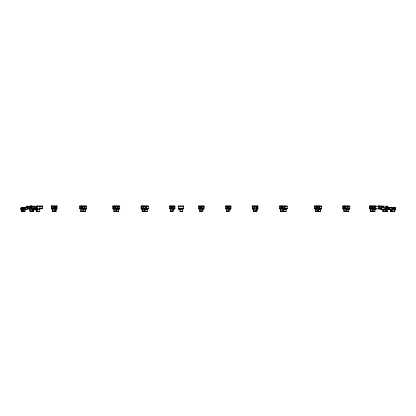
<?xml version="1.0" encoding="UTF-8"?>
<svg xmlns="http://www.w3.org/2000/svg" width="416" height="416" viewBox="0 0 416 416"><rect width="100%" height="100%" fill="white"/><g stroke="black" fill="none" stroke-linecap="round" stroke-linejoin="round"><path stroke-width="0.62" d="M378.498 208.946L378.529 208.572M378.123 208.567L379.054 208.832L379.096 206.934L383.292 206.934L383.375 206.18L378.243 205.92L378.123 208.567L382.054 208.832M379.096 206.934L379.174 206.18L378.243 205.92M387.254 206.934L387.197 206.149M386.641 208.458L386.573 206.149M37.029 208.832L37.466 208.567L37.029 208.832L37.008 208.458M37.133 211.302C38.714 207.839 33.847 210.73 37.315 208.707M40.96 208.707L39.686 209.472L36.041 209.472M36.967 206.18L42.52 205.92L42.578 208.567L34.96 208.832M42.078 206.18L42.52 205.92M36.244 210.002L36.421 211.302M37.388 208.832L37.362 208.458L36.665 208.458L33.712 209.513M32.531 206.149L32.505 206.934L37.362 206.934L37.362 208.458M33.197 206.934L29.51 208.473L29.51 210.002L34.148 210.002L34.148 207.984M37.388 206.149L37.362 206.934M32.505 208.463L33.587 208.042M29.51 210.002L29.541 208.463L32.547 208.473L32.578 210.002L32.547 208.473L28.772 208.458M31.938 210.002L32.193 209.893L32.193 211.302M30.363 208.458L30.363 206.934L26.655 206.934L26.702 206.149M27.186 206.934L20.8 208.473L24.918 208.042M30.41 206.149L30.363 206.934M23.114 210.002L23.171 208.463L20.852 208.463L20.852 209.986M22.651 210.002L23.093 209.893L23.093 211.38M25.412 209.269L29.099 208.66M29.879 206.18L31.668 205.92L31.803 206.669M21.226 208.473L24.003 207.984M21.263 210.002L21.876 209.893M31.668 205.92L31.382 205.92L31.512 206.669M26.562 206.18L39.884 206.149L39.884 208.832M51.319 206.18L56.664 206.18M79.695 206.18L85.036 206.18M112.824 206.18L118.17 206.18M141.066 206.18L146.411 206.18M169.567 206.18L174.907 206.18M198.713 206.18L204.058 206.18M225.602 206.18L230.942 206.18M252.231 206.196L257.577 206.196M279.578 206.196L284.918 206.196M314.434 206.18L319.774 206.18M342.779 206.18L348.124 206.18M369.439 206.18L374.785 206.18M379.174 206.18L387.369 206.18M378.498 206.263L375.492 206.263L375.492 208.946L381.961 208.946M40.004 206.669L42.557 206.669M84.817 206.669L86.601 206.669M117.952 206.669L119.735 206.669M146.494 206.669L148.278 206.669M178.246 206.669L183.586 206.669M284.794 206.669L287.17 206.669M319.862 206.669L321.646 206.669M348.057 206.669L349.84 206.669M374.806 206.669L375.996 206.669L375.996 205.92L369.439 205.92L369.439 208.832L370.63 208.832M379.361 206.669L381.16 206.669M51.319 206.934L56.664 206.934M79.695 206.934L85.036 206.934M112.824 206.934L118.17 206.934M141.066 206.934L146.411 206.934M169.567 206.934L174.907 206.934M198.713 206.934L204.058 206.934M225.602 206.934L230.942 206.934M252.231 206.944L257.577 206.944M279.578 206.944L284.918 206.944M314.434 206.934L319.774 206.934M342.779 206.934L348.124 206.934M369.439 206.934L374.785 206.934M386.495 206.934L395.2 208.473L395.2 210.002L386.495 208.458L386.641 206.934M21.653 207.506L21.065 207.506L21.065 207.886L21.653 207.886L21.653 207.506L21.616 207.886M386.615 207.506L386.001 207.506L386.001 207.886L386.615 207.886M21.59 207.584L21.122 207.584L21.59 207.808M21.767 207.584L22.339 207.584M30.831 207.584L31.361 207.584M53.42 207.584L54.007 207.584M114.925 207.584L115.43 207.808M143.754 207.584L143.166 207.584L143.754 207.808M200.814 207.584L201.401 207.584M227.703 207.584L228.29 207.584M316.534 207.584L317.122 207.584M345.467 207.584L344.968 207.808M386.058 207.584L386.604 207.584M393.338 207.584L393.926 207.584L393.338 207.808M394.54 207.584L395.091 207.584L394.54 207.808M21.767 207.808L22.339 207.808M30.831 207.808L31.361 207.808M54.007 207.808L53.508 207.584M81.796 207.808L82.384 207.584L81.832 207.808M114.925 207.808L115.513 207.808M171.668 207.808L172.255 207.808L171.751 207.584M200.814 207.808L201.318 207.584M227.703 207.808L228.29 207.808M281.679 207.823L282.266 207.823M317.122 207.808L316.618 207.584M344.88 207.808L345.467 207.808M371.54 207.808L372.128 207.808M386.058 207.808L386.604 207.808M30.82 207.886L31.424 207.886L31.424 207.506L30.82 207.506L30.883 207.886M23.624 208.052L24.029 208.052M25.47 208.052L24.861 208.052L24.851 211.302M34.148 208.052L33.514 208.042L33.556 210.002M55.9 208.042L55.349 208.042L55.349 208.463M84.271 208.052L83.72 208.042L83.72 208.463M117.406 208.052L116.854 208.042L116.854 208.463M145.647 208.052L145.096 208.042L145.096 208.463M174.148 208.052L173.592 208.042L173.592 208.463M203.294 208.052L202.743 208.042L202.743 208.463M230.178 208.052L229.627 208.042L229.627 208.463M256.812 208.068L256.261 208.052L256.261 208.473M284.154 208.052L283.603 208.052L283.603 208.473M319.01 208.052L318.458 208.042L318.458 208.463M347.36 208.052L346.809 208.042L346.809 208.463M374.02 208.052L373.469 208.042L373.469 208.463M392.194 208.052L391.732 207.984M40.004 208.192L42.557 208.192M84.817 208.192L86.601 208.192M117.952 208.192L119.735 208.192M146.494 208.192L148.278 208.192M178.246 208.192L183.586 208.192M284.794 208.192L287.17 208.192M319.862 208.192L321.646 208.192M348.057 208.192L349.84 208.192M374.806 208.192L375.996 208.192M51.319 208.458L55.422 208.463L52.083 208.473M55.9 208.458L56.664 208.458M79.695 208.458L83.798 208.463L80.454 208.473M84.271 208.458L85.036 208.458M112.824 208.458L116.927 208.463L113.589 208.473M117.406 208.458L118.17 208.458M141.066 208.458L145.168 208.463L141.83 208.473M145.647 208.458L146.411 208.458M169.567 208.458L173.67 208.463L170.331 208.473M174.148 208.458L174.907 208.458M198.713 208.458L202.816 208.463L199.477 208.473M203.294 208.458L204.058 208.458M225.602 208.458L229.705 208.463L226.361 208.473M230.178 208.458L230.942 208.458M314.434 208.458L318.536 208.463L315.198 208.473M319.01 208.458L319.774 208.458M342.779 208.458L346.887 208.463L343.543 208.473M347.36 208.458L348.124 208.458M369.439 208.458L373.547 208.463L370.204 208.473M374.02 208.458L374.785 208.458M379.096 208.458L385.174 210.002L387.8 210.002L387.754 208.463L385.128 208.463L385.174 210.002M393.406 208.463L395.127 208.463L395.127 209.986M252.231 208.468L256.339 208.473M256.812 208.468L257.577 208.468M279.578 208.468L283.681 208.473M284.154 208.468L284.918 208.468M393.442 208.473L395.2 208.473M40.019 208.567L42.578 208.567L42.136 208.832L42.115 208.458M84.817 208.567L86.601 208.567M117.952 208.567L119.735 208.567M146.494 208.567L148.278 208.567M178.246 208.567L183.586 208.567M284.794 208.567L287.17 208.567M319.862 208.567L321.646 208.567M348.057 208.567L349.84 208.567M374.806 208.567L375.996 208.567M27.321 208.832L29.791 208.832M55.354 208.832L57.132 208.832L57.132 205.92L51.319 205.92L51.319 208.832M84.224 208.832L86.601 208.832L86.601 205.92L79.695 205.92L79.695 208.832M114.015 208.832L112.824 208.832L112.824 205.92L119.735 205.92L119.735 208.832L116.979 208.832M142.251 208.832L141.066 208.832L141.066 205.92L148.278 205.92L148.278 208.832L145.22 208.832M199.898 208.832L198.713 208.832L198.713 205.92L204.058 205.92L204.058 208.832M226.788 208.832L225.602 208.832L225.602 205.92L230.942 205.92L230.942 208.832L229.757 208.832M253.422 208.842L252.231 208.842L252.231 205.93L258.003 205.92L258.003 208.832L256.22 208.832M280.764 208.842L279.578 208.842L279.578 205.93L287.17 205.92L287.17 208.832L283.733 208.842M315.619 208.832L314.434 208.832L314.434 205.92L321.646 205.92L321.646 208.832L318.588 208.832M343.97 208.832L342.779 208.832L342.779 205.92L349.84 205.92L349.84 208.832L346.871 208.832M373.599 208.832L375.996 208.832L375.996 208.458M56.368 209.472L55.988 209.472L55.988 211.302M84.308 209.472L85.836 209.472M116.875 209.472L118.971 209.472M141.83 209.472L142.21 209.472M145.413 209.472L147.514 209.472M182.822 209.472L179.005 209.472L180.154 209.513L180.154 211.302M199.477 209.472L199.857 209.472L199.857 211.302M257.239 209.472L256.859 209.472L256.859 211.302M280.337 209.482L280.722 209.482M283.738 209.472L286.406 209.472M315.198 209.472L315.578 209.472M318.781 209.472L320.882 209.472M343.543 209.472L343.928 209.472M346.975 209.472L349.076 209.472M370.204 209.472L370.588 209.472M373.703 209.472L375.232 209.472M383.287 209.472L387.27 210.002M387.488 208.962L392.2 209.472M25.137 209.513L29.832 208.458L29.832 206.934L25.194 208.052L25.194 210.002M55.422 209.513L55.9 209.513M116.927 209.513L117.406 209.513M145.168 209.513L145.647 209.513M229.705 209.513L230.178 209.513M256.339 209.524L256.812 209.524M373.547 209.513L374.02 209.513M382.101 209.586L383.219 209.628L383.219 210.116L382.226 210.116L382.226 209.628L379.189 208.572M390.218 209.513L390.79 209.513L390.79 210.002L390.218 210.002L390.005 209.472M391.945 210.002L391.945 209.513L387.681 208.796M382.226 209.628L383.219 209.628M23.093 209.893L21.507 209.893L21.507 211.302M32.193 209.893L30.113 209.893L30.113 211.302M116.262 209.893L116.262 211.302L116.298 209.893L113.968 209.893L113.968 211.302M199.857 209.893L202.15 209.893L202.15 211.302M394.098 209.893L394.524 209.893L394.524 211.302M20.8 210.002L25.47 210.002L25.47 207.984M180.154 210.002L179.005 210.002L179.005 208.458M391.732 210.002L392.194 210.002M394.098 210.002L395.2 210.002M386.376 207.038L394.576 208.473L386.875 206.934M391.674 211.38L391.945 209.513M394.701 210.002L392.132 209.472L392.132 211.302M387.504 208.582L391.908 209.472M390.79 209.513L390.577 211.302M382.694 206.934L386.672 208.052L386.064 207.984M386.194 208.042L387.8 208.473L385.174 208.473L379.694 206.934L379.694 208.458M37.409 205.92L37.445 206.669M394.68 208.463L394.649 207.506M393.718 207.886L393.718 208.463M393.635 207.506L393.635 208.463M393.552 207.886L393.552 208.463M391.716 209.472L391.716 211.302M386.89 209.893L386.89 211.302M386.521 207.506L386.521 207.886M386.454 211.38C374.13 211.635 396.828 211.094 383.422 211.38M386.344 207.886L386.344 208.463M386.318 207.886L386.318 208.463M385.091 209.893L385.076 211.416M383.583 209.472L383.583 211.302M383.094 209.586L383.094 211.416M375.232 208.458L375.232 210.002M374.847 209.472L374.847 211.302M374.785 205.92L374.785 208.832M374.02 206.934L374.02 210.002L370.204 210.002L370.204 206.934M373.547 207.984L373.547 210.002M372.876 211.302L372.876 209.893L370.588 209.893L370.588 211.302M372.559 210.07L372.559 211.302M372.044 207.808L371.628 207.584M371.92 207.886L371.92 208.463M371.836 207.506L371.836 208.463M371.753 207.886L371.753 208.463M370.651 205.92L370.651 206.18M349.076 208.458L349.076 210.002M348.696 209.472L348.696 211.302M348.124 205.92L348.124 208.832M347.36 206.934L347.36 210.002L343.543 210.002L343.543 206.934M346.887 207.984L346.887 210.002M346.403 209.893L346.403 211.302M346.216 211.302L346.216 209.893L343.928 209.893L343.928 211.302M345.259 207.886L345.259 208.463M345.176 207.506L345.176 208.463M345.093 207.886L345.093 208.463M344.495 205.92L344.495 206.18M320.882 208.458L320.882 210.002M320.502 209.472L320.502 211.302M319.774 205.92L319.774 208.832M319.01 206.934L319.01 210.002L315.198 210.002L315.198 206.934M318.536 207.984L318.536 210.002M318.209 209.893L318.209 211.302M317.866 211.302L317.866 209.893L315.578 209.893L315.578 211.302M316.909 207.886L316.909 208.463M316.826 207.506L316.826 208.463M316.748 207.886L316.748 208.463M316.3 205.92L316.3 206.18M286.406 208.458L286.406 210.002M286.026 209.472L286.026 211.302M284.918 205.93L284.918 208.842M284.154 206.944L284.154 210.012L280.337 210.012L280.337 206.944M283.738 209.893L283.738 211.302M283.681 208L283.681 210.012M283.01 211.312L283.01 209.908L280.722 209.908L280.722 211.312M282.053 207.901L282.053 208.473M281.97 207.522L281.97 208.473M281.83 205.92L281.83 206.18M281.887 207.901L281.887 208.473M257.577 205.93L257.577 208.842M257.239 208.458L257.239 210.002M256.812 206.944L256.812 210.012L252.996 210.012L252.996 206.944M256.339 208L256.339 210.012M255.668 211.312L255.668 209.908L253.38 209.908L253.38 211.312M254.836 207.823L254.42 207.594M254.712 207.901L254.712 208.473M254.628 207.522L254.628 208.473M254.545 207.901L254.545 208.473M252.658 205.92L252.658 206.18M252.658 208.458L252.658 208.832M230.178 206.934L230.178 210.002L226.361 210.002L226.361 206.934M229.705 207.984L229.705 210.002M229.034 211.302L229.034 209.893L226.746 209.893L226.746 211.302M228.077 207.886L228.077 208.463M227.994 207.506L227.994 208.463M227.911 207.886L227.911 208.463M203.294 206.934L203.294 210.002L199.477 210.002L199.477 206.934M202.816 207.984L202.816 210.002M201.193 207.886L201.193 208.463M201.11 207.506L201.11 208.463M201.027 207.886L201.027 208.463M182.822 208.458L182.822 210.002M182.442 209.472L182.442 211.302M174.907 208.832L174.907 205.92L169.567 205.92L169.567 208.832M174.148 206.934L174.148 210.002L170.331 210.002L170.331 206.934M173.67 207.984L173.67 210.002M172.999 211.302L172.999 209.893L170.711 209.893L170.711 211.302M172.042 207.886L172.042 208.463M171.964 207.506L171.964 208.463M171.881 207.886L171.881 208.463M147.514 208.458L147.514 210.002M147.134 209.472L147.134 211.302M146.411 205.92L146.411 208.832M145.647 206.934L145.647 210.002L141.83 210.002L141.83 206.934M145.168 207.984L145.168 210.002M144.841 209.893L144.841 211.302M144.503 211.302L144.503 209.893L142.21 209.893L142.21 211.302M143.546 207.886L143.546 208.463M143.463 207.506L143.463 208.463M143.38 207.886L143.38 208.463M142.932 205.92L142.932 206.18M118.971 208.458L118.971 210.002M118.591 209.472L118.591 211.302M118.17 205.92L118.17 208.832M117.406 206.934L117.406 210.002L113.589 210.002L113.589 206.934M116.927 207.984L116.927 210.002M115.305 207.886L115.305 208.463M115.222 207.506L115.222 208.463M115.138 207.886L115.138 208.463M114.39 205.92L114.39 206.18M85.836 208.458L85.836 210.002M85.457 209.472L85.457 211.302M85.036 205.92L85.036 208.832M84.271 206.934L84.271 210.002L80.454 210.002L80.454 206.934M83.798 207.984L83.798 210.002M83.164 211.302L83.127 209.893L80.839 209.893L80.839 211.302M82.17 207.886L82.17 208.463M82.087 207.506L82.087 208.463M82.004 207.886L82.004 208.463M81.255 205.92L81.255 206.18M56.664 205.92L56.664 208.832M56.368 208.458L56.368 210.002M55.9 206.934L55.9 210.002L52.083 210.002L52.083 206.934M55.422 207.984L55.422 210.002M54.756 211.302L54.756 209.893L52.463 209.893L52.463 211.302M53.799 207.886L53.799 208.463M53.716 207.506L53.716 208.463M53.633 207.886L53.633 208.463M51.792 205.92L51.792 206.18M51.792 208.458L51.792 208.832M39.322 209.472L39.322 211.302M37.06 209.513L37.06 210.002L35.599 210.002L35.625 208.463M36.665 208.458L36.665 206.934L33.987 208.052L33.987 210.002M35.968 208.541L35.968 210.002M35.854 208.702L35.854 210.002M33.207 210.07L33.207 211.302M31.086 207.886L31.101 208.463M30.95 207.886L30.95 208.463M22.09 207.886L22.09 208.463M22.043 207.886L22.043 208.463M21.928 207.506L21.928 208.463M21.538 207.886L21.538 208.463M21.398 207.886L21.393 208.463M183.586 205.92L178.246 205.92L178.246 208.832L183.586 208.832L183.586 205.92M22.386 207.506L21.746 207.506L21.746 207.886L22.386 207.886L22.386 207.506M54.044 207.506L53.383 207.506L53.383 207.886L54.044 207.886L54.044 207.506M82.42 207.506L81.76 207.506L81.76 207.886L82.42 207.886L82.42 207.506M115.549 207.506L114.889 207.506L114.889 207.886L115.549 207.886L115.549 207.506M143.79 207.506L143.13 207.506L143.13 207.886L143.79 207.886L143.79 207.506M172.292 207.506L171.631 207.506L171.631 207.886L172.292 207.886L172.292 207.506M201.438 207.506L200.777 207.506L200.777 207.886L201.438 207.886L201.438 207.506M228.327 207.506L227.666 207.506L227.666 207.886L228.327 207.886L228.327 207.506M317.158 207.506L316.498 207.506L316.498 207.886L317.158 207.886L317.158 207.506M345.509 207.506L344.843 207.506L344.843 207.886L345.509 207.886L345.509 207.506M372.169 207.506L371.504 207.506L371.504 207.886L372.169 207.886L372.169 207.506M393.968 207.506L393.302 207.506L393.302 207.886L393.968 207.886L393.968 207.506M395.148 207.506L394.524 207.506L394.524 207.886L395.148 207.886L395.148 207.506M254.961 207.522L254.296 207.522L254.296 207.901L254.961 207.901L254.961 207.522M282.303 207.522L281.642 207.522L281.642 207.901L282.303 207.901L282.303 207.522M25.012 211.266L21.346 211.38L25.012 211.266M33.358 211.266L29.957 211.38L33.358 211.266M39.468 211.266L36.28 211.38L39.468 211.266M56.103 211.266L52.348 211.38L56.103 211.266M85.571 211.266L80.725 211.38L85.571 211.266M118.706 211.266L113.854 211.38L118.706 211.266M144.617 211.266L142.095 211.38L144.617 211.266M147.248 211.266L144.726 211.38L147.248 211.266M173.113 211.266L170.596 211.38L173.113 211.266M182.556 211.266L180.04 211.38L182.556 211.266M202.264 211.266L199.742 211.38L202.264 211.266M229.148 211.266L226.632 211.38L229.148 211.266M256.974 211.266L253.266 211.39L256.974 211.266M283.124 211.276L280.608 211.39L283.124 211.276M286.14 211.266L283.624 211.38L286.14 211.266M317.98 211.266L315.463 211.38L317.98 211.266M320.616 211.266L318.094 211.38L320.616 211.266M348.811 211.266L343.814 211.38L348.811 211.266M374.962 211.266L370.474 211.38L374.962 211.266M394.659 211.266L390.421 211.38L394.659 211.266M394.836 208.463L394.836 207.886L394.805 208.463"/></g></svg>
